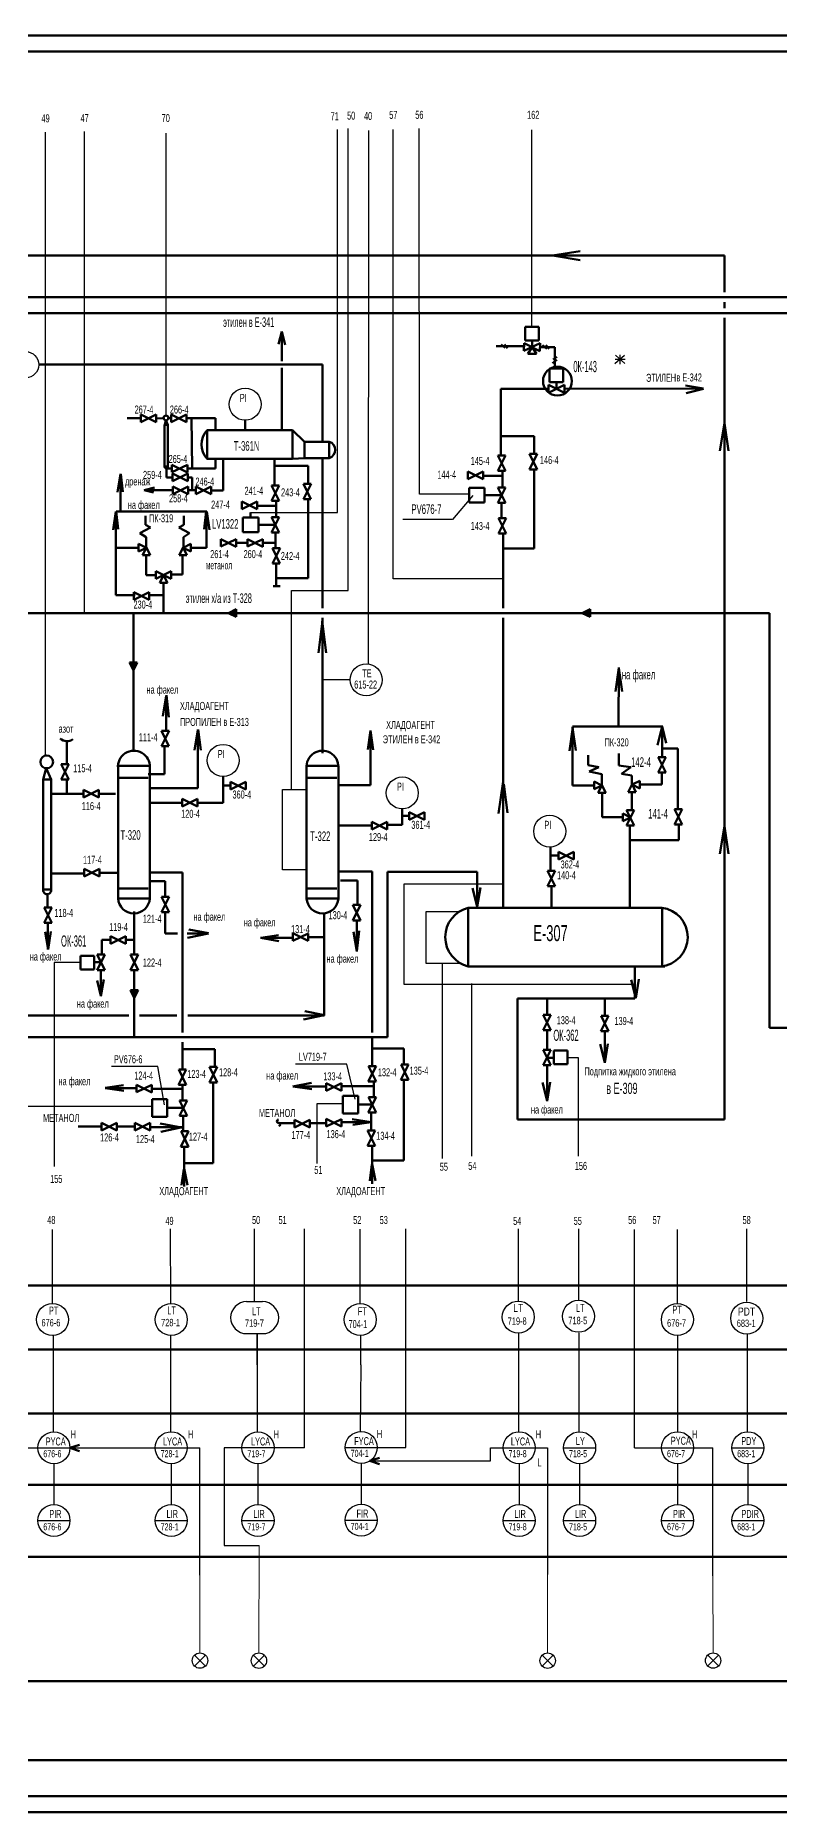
# Model space of a CAD drawing. Extents: x 0 to 3219, y 0 to 555.
# Drawn here: x 890 to 1122, y 0 to 555 of the extents above; entities that cross this region are included whole.
import ezdxf

# ---------------------------------------------------------------- set-up
doc = ezdxf.new("R2010")
doc.units = 0
doc.header["$MEASUREMENT"] = 0
doc.layers.add('1', color=7, linetype='CONTINUOUS')
doc.layers.add('2', color=7, linetype='CONTINUOUS')
doc.styles.add('стиль1', font='MDM_Win.shx', dxfattribs={"width": 0.5})

msp = doc.modelspace()

# ---------------------------------------------------------------- hatches: boundary and pattern name
at = {"layer": '2', "lineweight": 80}
for color, points in [(0, [(952.41, 375.79), (949.98, 374.57), (952.41, 373.39)]), (256, [(1062.91, 375.79), (1060.49, 374.57), (1062.91, 373.39)]), (0, [(919.14, 359.17), (920.35, 356.75), (921.54, 359.17)]), (256, [(919.39, 256.82), (920.6, 254.4), (921.79, 256.82)])]:
    msp.add_hatch(color=color, dxfattribs=at).paths.add_polyline_path(points)

# ---------------------------------------------------------------- linework, layer by layer
at = {"layer": '1', "lineweight": 80}
for p, q in [((1042.28, 456.45), (1042.29, 458.9)), ((1047.29, 458.89), (1042.28, 456.45)), ((1042.29, 458.9), (1047.28, 456.39)), ((1047.28, 456.39), (1047.29, 458.89)), ((1049.9, 443.42), (1049.89, 445.87)), ((1049.89, 445.87), (1054.9, 443.37)), ((1054.89, 445.87), (1049.9, 443.42)), ((1054.9, 443.37), (1054.89, 445.87)), ((1034.11, 423.77), (1036.46, 418.97)), ((1036.51, 423.77), (1034.11, 423.77)), ((1034.11, 418.97), (1036.51, 423.77)), ((1044.03, 424.28), (1046.38, 419.48)), ((1046.43, 424.28), (1044.03, 424.28)), ((1044.03, 419.48), (1046.43, 424.28)), ((1024.77, 416.4), (1024.77, 418.76)), ((1029.57, 418.76), (1024.77, 416.4)), ((1024.77, 418.76), (1029.57, 416.36)), ((1029.57, 416.36), (1029.57, 418.76)), ((1036.46, 418.97), (1034.11, 418.97)), ((1046.38, 419.48), (1044.03, 419.48)), ((963.47, 414.43), (965.83, 409.63)), ((965.87, 414.43), (963.47, 414.43)), ((963.47, 409.63), (965.87, 414.43)), ((973.39, 414.94), (975.75, 410.14)), ((975.79, 414.94), (973.39, 414.94)), ((973.39, 410.14), (975.79, 414.94)), ((1034.11, 413.85), (1036.46, 409.05)), ((1036.51, 413.85), (1034.11, 413.85)), ((1034.11, 409.05), (1036.51, 413.85)), ((958.94, 409.41), (954.14, 407.06)), ((954.14, 409.41), (958.94, 407.02)), ((958.94, 407.02), (958.94, 409.41)), ((965.83, 409.63), (963.47, 409.63)), ((975.75, 410.14), (973.39, 410.14)), ((1036.46, 409.05), (1034.11, 409.05)), ((963.47, 404.51), (965.83, 399.71)), ((965.87, 404.51), (963.47, 404.51)), ((963.47, 399.71), (965.87, 404.51)), ((965.83, 399.71), (963.47, 399.71)), ((1034.36, 404.19), (1036.71, 399.39)), ((1036.76, 404.19), (1034.36, 404.19)), ((1034.36, 399.39), (1036.76, 404.19)), ((955.98, 395.33), (955.98, 397.68)), ((960.78, 397.68), (955.98, 395.33)), ((955.98, 397.68), (960.78, 395.28)), ((960.78, 395.28), (960.78, 397.68)), ((963.73, 394.85), (966.08, 390.05)), ((966.13, 394.85), (963.73, 394.85)), ((963.73, 390.05), (966.13, 394.85)), ((1036.71, 399.39), (1034.36, 399.39)), ((966.08, 390.05), (963.73, 390.05)), ((1060.49, 374.57), (1062.91, 375.79)), ((1062.91, 373.39), (1060.49, 374.57)), ((1062.91, 375.79), (1062.91, 373.39)), ((1084.21, 329.58), (1086.56, 324.78)), ((1086.61, 329.58), (1084.21, 329.58)), ((1084.21, 324.78), (1086.61, 329.58)), ((1076.01, 320.99), (1078.43, 322.2)), ((1078.43, 322.2), (1078.43, 319.8)), ((1086.56, 324.78), (1084.21, 324.78)), ((955.41, 321.81), (950.61, 319.46)), ((950.61, 321.81), (955.41, 319.41)), ((955.41, 319.41), (955.41, 321.81)), ((1064.2, 321.95), (1064.2, 319.55)), ((1066.62, 320.74), (1064.2, 321.95)), ((1064.2, 319.55), (1066.62, 320.74)), ((1066.61, 320.83), (1065.4, 318.4)), ((1065.4, 318.4), (1067.8, 318.4)), ((1067.8, 318.4), (1066.61, 320.83)), ((1074.83, 318.66), (1076.02, 321.08)), ((1077.23, 318.66), (1074.83, 318.66)), ((1078.43, 319.8), (1076.01, 320.99)), ((1076.02, 321.08), (1077.23, 318.66)), ((1006.46, 309.99), (1006.46, 312.34)), ((1011.26, 312.34), (1006.46, 309.99)), ((1006.46, 312.34), (1011.26, 309.94)), ((1011.26, 309.94), (1011.26, 312.34)), ((1073.13, 311.97), (1073.13, 309.57)), ((1075.56, 310.75), (1073.13, 311.97)), ((1074.29, 313.05), (1076.64, 308.25)), ((1076.69, 313.05), (1074.29, 313.05)), ((1074.29, 308.25), (1076.69, 313.05)), ((1089.29, 313.31), (1091.64, 308.51)), ((1091.69, 313.31), (1089.29, 313.31)), ((1089.29, 308.51), (1091.69, 313.31)), ((994.76, 309.39), (994.76, 306.99)), ((999.56, 306.99), (994.76, 309.39)), ((994.76, 306.99), (999.56, 309.34)), ((999.56, 309.34), (999.56, 306.99)), ((1073.13, 309.57), (1075.56, 310.75)), ((1076.64, 308.25), (1074.29, 308.25)), ((1091.64, 308.51), (1089.29, 308.51)), ((1053.05, 297.62), (1053.05, 299.97)), ((1057.85, 299.97), (1053.05, 297.62)), ((1053.05, 299.97), (1057.85, 297.57)), ((1057.85, 297.57), (1057.85, 299.97)), ((1049.62, 294.06), (1051.97, 289.26)), ((1052.02, 294.06), (1049.62, 294.06)), ((1049.62, 289.26), (1052.02, 294.06)), ((1051.97, 289.26), (1049.62, 289.26)), ((988.84, 283.38), (991.19, 278.58)), ((991.24, 283.38), (988.84, 283.38)), ((988.84, 278.58), (991.24, 283.38)), ((991.19, 278.58), (988.84, 278.58)), ((970.09, 274.55), (970.09, 272.15)), ((974.89, 272.15), (970.09, 274.55)), ((970.09, 272.15), (974.89, 274.51)), ((974.89, 274.51), (974.89, 272.15)), ((911.38, 267.86), (908.98, 263.06)), ((911.38, 263.06), (909.02, 267.86)), ((921.8, 267.86), (919.4, 263.06)), ((921.8, 263.06), (919.45, 267.86)), ((908.98, 263.06), (911.38, 263.06)), ((919.4, 263.06), (921.8, 263.06)), ((919.39, 256.82), (921.79, 256.82)), ((920.6, 254.4), (919.39, 256.82)), ((921.79, 256.82), (920.6, 254.4)), ((1050.67, 249.04), (1048.27, 244.24)), ((1048.32, 249.04), (1050.67, 249.04)), ((1050.67, 244.24), (1048.32, 249.04)), ((1068.68, 248.79), (1066.28, 243.99)), ((1066.33, 248.79), (1068.68, 248.79)), ((1068.68, 243.99), (1066.33, 248.79)), ((1048.27, 244.24), (1050.67, 244.24)), ((1066.28, 243.99), (1068.68, 243.99)), ((1006.24, 233.53), (1003.84, 228.73)), ((1003.89, 233.53), (1006.24, 233.53)), ((1006.24, 228.73), (1003.89, 233.53)), ((1048.28, 238.1), (1050.63, 233.3)), ((1050.68, 238.1), (1048.28, 238.1)), ((1048.28, 233.3), (1050.68, 238.1)), ((1050.63, 233.3), (1048.28, 233.3)), ((936.81, 232), (934.41, 227.2)), ((934.46, 232), (936.81, 232)), ((936.81, 227.2), (934.46, 232)), ((946.47, 232.77), (944.07, 227.97)), ((944.07, 227.97), (946.47, 227.97)), ((944.12, 232.77), (946.47, 232.77)), ((946.47, 227.97), (944.12, 232.77)), ((980.52, 227.75), (980.52, 225.35)), ((985.32, 225.35), (980.52, 227.75)), ((980.52, 225.35), (985.32, 227.7)), ((985.32, 227.7), (985.32, 225.35)), ((996.07, 233.02), (993.67, 228.22)), ((993.67, 228.22), (996.07, 228.22)), ((993.72, 233.02), (996.07, 233.02)), ((996.07, 228.22), (993.72, 233.02)), ((1003.84, 228.73), (1006.24, 228.73)), ((921.26, 224.89), (921.26, 227.24)), ((926.06, 227.24), (921.26, 224.89)), ((921.26, 227.24), (926.06, 224.84)), ((926.06, 224.84), (926.06, 227.24)), ((934.41, 227.2), (936.81, 227.2)), ((937.06, 222.34), (934.66, 217.54)), ((934.71, 222.34), (937.06, 222.34)), ((937.06, 217.54), (934.71, 222.34)), ((996.07, 223.36), (993.67, 218.56)), ((993.72, 223.36), (996.07, 223.36)), ((996.07, 218.56), (993.72, 223.36)), ((934.66, 217.54), (937.06, 217.54)), ((980.52, 216.56), (980.52, 214.16)), ((985.32, 214.16), (980.52, 216.56)), ((980.52, 214.16), (985.32, 216.51)), ((985.32, 216.51), (985.32, 214.16)), ((993.67, 218.56), (996.07, 218.56)), ((910.32, 212.94), (910.32, 215.29)), ((915.12, 215.29), (910.32, 212.94)), ((910.32, 215.29), (915.12, 212.89)), ((915.12, 212.89), (915.12, 215.29)), ((920.75, 212.94), (920.75, 215.29)), ((925.55, 215.29), (920.75, 212.94)), ((920.75, 215.29), (925.55, 212.89)), ((925.55, 212.89), (925.55, 215.29)), ((937.57, 212.67), (935.17, 207.87)), ((935.22, 212.67), (937.57, 212.67)), ((937.57, 207.87), (935.22, 212.67)), ((970.6, 216.31), (970.6, 213.91)), ((975.4, 213.91), (970.6, 216.31)), ((970.6, 213.91), (975.4, 216.26)), ((975.4, 216.26), (975.4, 213.91)), ((995.81, 212.93), (993.41, 208.13)), ((993.46, 212.93), (995.81, 212.93)), ((995.81, 208.13), (993.46, 212.93)), ((935.17, 207.87), (937.57, 207.87)), ((993.41, 208.13), (995.81, 208.13))]:
    msp.add_line(p, q, dxfattribs=at)
at = {"layer": '1', "color": 0, "lineweight": 80}
for p, q in [((922.67, 434.25), (922.67, 436.6)), ((927.47, 436.6), (922.67, 434.25)), ((922.67, 436.6), (927.47, 434.2)), ((927.47, 434.2), (927.47, 436.6)), ((932.1, 434.25), (932.1, 436.6)), ((936.9, 436.6), (932.1, 434.25)), ((932.1, 436.6), (936.9, 434.2)), ((936.9, 434.2), (936.9, 436.6)), ((932.36, 418.55), (932.36, 420.9)), ((937.16, 420.9), (932.36, 418.55)), ((932.36, 420.9), (937.16, 418.5)), ((932.49, 415.8), (932.49, 418.16)), ((937.29, 418.16), (932.49, 415.8)), ((932.49, 418.16), (937.29, 415.76)), ((937.16, 418.5), (937.16, 420.9)), ((937.29, 415.76), (937.29, 418.16)), ((932.62, 411.75), (932.62, 414.1)), ((937.42, 414.1), (932.62, 411.75)), ((932.62, 414.1), (937.42, 411.7)), ((937.42, 411.7), (937.42, 414.1)), ((939.82, 411.75), (939.82, 414.1)), ((944.62, 414.1), (939.82, 411.75)), ((939.82, 414.1), (944.62, 411.7)), ((944.62, 411.7), (944.62, 414.1)), ((954.14, 407.06), (954.14, 409.41)), ((921.95, 396.19), (921.95, 393.79)), ((924.37, 394.98), (921.95, 396.19)), ((921.95, 393.79), (924.37, 394.98)), ((924.36, 395.07), (923.15, 392.65)), ((925.55, 392.65), (924.36, 395.07)), ((934.65, 392.65), (935.84, 395.07)), ((935.82, 394.98), (938.25, 396.19)), ((938.25, 393.79), (935.82, 394.98)), ((935.84, 395.07), (937.05, 392.65)), ((938.25, 396.19), (938.25, 393.79)), ((947.65, 395.33), (947.65, 397.68)), ((952.45, 397.68), (947.65, 395.33)), ((947.65, 397.68), (952.45, 395.28)), ((952.45, 395.28), (952.45, 397.68)), ((923.15, 392.65), (925.55, 392.65)), ((937.05, 392.65), (934.65, 392.65)), ((927.27, 385.3), (927.27, 387.66)), ((932.07, 387.66), (927.27, 385.3)), ((927.27, 387.66), (932.07, 385.26)), ((928.52, 384.01), (929.71, 386.44)), ((930.92, 384.01), (928.52, 384.01)), ((929.71, 386.44), (930.92, 384.01)), ((932.07, 385.26), (932.07, 387.66)), ((920.49, 378.76), (920.49, 381.12)), ((925.29, 381.12), (920.49, 378.76)), ((920.49, 381.12), (925.29, 378.72)), ((925.29, 378.72), (925.29, 381.12)), ((949.98, 374.57), (952.41, 375.79)), ((952.41, 373.39), (949.98, 374.57)), ((952.41, 375.79), (952.41, 373.39)), ((919.14, 359.17), (921.54, 359.17)), ((920.35, 356.75), (919.14, 359.17)), ((921.54, 359.17), (920.35, 356.75)), ((929.07, 337.81), (931.42, 333.01)), ((931.47, 337.81), (929.07, 337.81)), ((929.07, 333.01), (931.47, 337.81)), ((931.42, 333.01), (929.07, 333.01)), ((897.78, 327.38), (900.14, 322.58)), ((900.18, 327.38), (897.78, 327.38)), ((897.78, 322.58), (900.18, 327.38)), ((900.14, 322.58), (897.78, 322.58)), ((904.72, 316.96), (904.72, 319.31)), ((909.52, 319.31), (904.72, 316.96)), ((904.72, 319.31), (909.52, 316.91)), ((909.52, 316.91), (909.52, 319.31)), ((935.5, 314.16), (935.5, 316.51)), ((940.3, 316.51), (935.5, 314.16)), ((935.5, 316.51), (940.3, 314.11)), ((940.3, 314.11), (940.3, 316.51)), ((950.61, 319.46), (950.61, 321.81)), ((904.98, 292.29), (904.98, 294.64)), ((909.78, 294.64), (904.98, 292.29)), ((904.98, 294.64), (909.78, 292.24)), ((909.78, 292.24), (909.78, 294.64)), ((931.47, 285.92), (929.07, 281.12)), ((929.12, 285.92), (931.47, 285.92)), ((931.47, 281.12), (929.12, 285.92)), ((894.81, 282.56), (892.41, 277.76)), ((892.41, 277.76), (894.81, 277.76)), ((892.45, 282.56), (894.81, 282.56)), ((894.81, 277.76), (892.45, 282.56)), ((929.07, 281.12), (931.47, 281.12)), ((913.14, 271.29), (913.14, 273.65)), ((917.94, 273.65), (913.14, 271.29)), ((913.14, 273.65), (917.94, 271.25)), ((917.94, 271.25), (917.94, 273.65)), ((909.02, 267.86), (911.38, 267.86)), ((919.45, 267.86), (921.8, 267.86))]:
    msp.add_line(p, q, dxfattribs=at)
at = {"layer": '1', "lineweight": 30}
for p, q in [((939.42, 49.02), (942.81, 45.63)), ((939.42, 45.63), (942.81, 49.02)), ((957.83, 49), (961.22, 45.6)), ((957.83, 45.6), (961.22, 49)), ((1047.97, 49), (1051.37, 45.61)), ((1047.97, 45.61), (1051.37, 49)), ((1099.64, 49.03), (1103.03, 45.64)), ((1099.64, 45.64), (1103.03, 49.03))]:
    msp.add_line(p, q, dxfattribs=at)
for centre in [(941.11, 47.32), (959.52, 47.3), (1049.67, 47.3), (1101.33, 47.33)]:
    msp.add_circle(centre, 2.4, dxfattribs=at)
at = {"layer": '2', "lineweight": 80}
for p, q in [((2477.32, 555), (0, 555)), ((2473.11, 550), (20, 550)), ((1104.93, 486.32), (597.64, 486.32)), ((1051.21, 486.32), (1059.82, 487.59)), ((1051.21, 486.32), (1059.82, 484.8)), ((1104.93, 474.79), (1104.93, 486.32)), ((784.53, 473.22), (1060.74, 473.22)), ((1060.23, 473.22), (1331.54, 473.22)), ((785.81, 468.3), (1061, 468.3)), ((1059.47, 468.3), (1331.54, 468.3)), ((1104.93, 469.88), (1104.93, 471.7)), ((1104.93, 216.38), (1104.93, 466.79)), ((966.68, 462.57), (965.62, 458.55)), ((966.68, 462.57), (967.74, 458.34)), ((966.68, 453.29), (966.68, 462.57)), ((1042.64, 463.99), (1046.89, 463.99)), ((1042.64, 463.99), (1042.64, 459.74)), ((1046.89, 463.99), (1046.88, 459.73)), ((1033.62, 457.92), (1042.29, 457.91)), ((1035.12, 458.48), (1036.45, 457.39)), ((1036.21, 458.48), (1037.18, 457.38)), ((1046.88, 459.73), (1042.63, 459.74)), ((1044.86, 457.61), (1043.48, 455.56)), ((1043.48, 455.56), (1046.15, 455.55)), ((1044.86, 457.61), (1044.87, 459.74)), ((1046.15, 455.55), (1044.94, 457.49)), ((1047.33, 457.68), (1051.93, 457.68)), ((1048.06, 458.27), (1049.39, 457.17)), ((1049.15, 458.26), (1050.12, 457.17)), ((1051.93, 457.69), (1051.94, 451.22)), ((890.78, 452.24), (979.35, 452.24)), ((966.68, 431.68), (966.68, 451.14)), ((979.35, 452.24), (979.35, 428.06)), ((1050.23, 450.97), (1054.48, 450.97)), ((1050.23, 446.71), (1050.23, 450.97)), ((1052.51, 453.65), (1051.18, 452.67)), ((1052.51, 454.62), (1051.42, 453.77)), ((1054.48, 450.97), (1054.49, 446.72)), ((1035.05, 424.04), (1035.05, 444.64)), ((1035.05, 444.64), (1049.89, 444.64)), ((1054.49, 446.72), (1050.23, 446.71)), ((1052.47, 444.58), (1052.47, 446.72)), ((1054.89, 444.66), (1098.3, 444.7)), ((1098.3, 444.7), (1092.7, 445.72)), ((1098.3, 444.64), (1092.96, 443.3)), ((955.21, 434.81), (955.21, 431.68)), ((1104.93, 433.9), (1103.41, 425.29)), ((1104.93, 433.9), (1106.19, 425.29)), ((969.95, 431.68), (973.73, 428.09)), ((1045.48, 429.89), (1035.05, 429.89)), ((1035.05, 429.89), (1035.05, 424.04)), ((1045.48, 424.28), (1045.48, 429.89)), ((964.42, 420.55), (964.42, 422.81)), ((969.95, 422.81), (973.73, 423)), ((979.35, 422.98), (979.35, 376.07)), ((974.85, 420.55), (964.42, 420.55)), ((964.42, 420.55), (964.42, 414.7)), ((974.85, 414.94), (974.85, 420.55)), ((1035.56, 417.43), (1029.46, 417.43)), ((1035.56, 413.85), (1035.56, 418.96)), ((1035.56, 418.96), (1035.56, 417.43)), ((1045.48, 419.48), (1045.48, 394.79)), ((1029.97, 413.75), (1025.14, 413.75)), ((1025.14, 413.75), (1025.14, 409.17)), ((1029.97, 409.17), (1029.97, 413.75)), ((1035.56, 411.46), (1030.22, 411.46)), ((956.92, 404.41), (956.92, 406)), ((964.93, 408.09), (958.82, 408.09)), ((964.93, 404.51), (964.93, 409.61)), ((964.93, 409.61), (964.93, 408.09)), ((974.85, 410.14), (974.85, 385.45)), ((1025.14, 409.17), (1029.97, 409.17)), ((1035.31, 404.19), (1035.31, 408.78)), ((959.33, 404.41), (954.5, 404.41)), ((954.5, 399.83), (959.33, 399.83)), ((959.33, 399.83), (959.33, 404.41)), ((964.93, 402.12), (959.59, 402.12)), ((952.45, 396.48), (955.98, 396.51)), ((960.78, 396.48), (964.93, 396.48)), ((964.67, 394.85), (964.67, 399.44)), ((1035.82, 376.07), (1035.82, 399.37)), ((1045.48, 394.79), (1035.82, 394.79)), ((964.9, 390.05), (964.9, 382.99)), ((974.85, 385.45), (965.18, 385.45)), ((963.92, 382.99), (966.19, 382.99)), ((892.88, 374.57), (1060.49, 374.57)), ((979.35, 372.17), (978.08, 362.19)), ((979.29, 372.04), (980.5, 362.12)), ((979.35, 373.07), (979.35, 330.83)), ((1035.82, 282.38), (1035.82, 373.07)), ((1060.49, 374.57), (1118.97, 374.57)), ((1118.97, 374.57), (1118.97, 245.04)), ((1071.94, 357.43), (1070.86, 350.05)), ((1071.84, 339.19), (1071.87, 357.57)), ((1071.88, 357.36), (1072.89, 350.11)), ((1057.54, 338.92), (1056.46, 331.55)), ((1085.64, 339.11), (1057.38, 339.11)), ((1057.44, 320.68), (1057.47, 339.06)), ((1057.47, 338.86), (1058.49, 331.61)), ((1085.41, 339.12), (1084.01, 333.27)), ((1085.41, 339.12), (1086.68, 333.91)), ((1085.41, 329.58), (1085.41, 339.12)), ((1085.41, 339.12), (1085.41, 332.25)), ((994.36, 337.86), (993.53, 331.92)), ((994.36, 320.78), (994.36, 337.82)), ((994.39, 337.9), (995.22, 331.89)), ((1062.27, 327.04), (1062.27, 330.22)), ((1071.93, 326.91), (1071.93, 330.73)), ((1085.41, 332.25), (1090.36, 332.25)), ((1090.36, 332.25), (1090.36, 313.44)), ((974.4, 285.43), (974.4, 326.89)), ((974.4, 326.89), (984.32, 326.89)), ((974.4, 323.07), (983.82, 323.07)), ((984.32, 326.89), (984.32, 285.43)), ((1065.7, 326.4), (1062.27, 327.04)), ((1062.65, 325.13), (1065.7, 326.4)), ((1066.61, 324.24), (1062.65, 325.13)), ((1066.61, 320.83), (1066.61, 324.24)), ((1075.62, 326.4), (1071.93, 326.91)), ((1072.69, 324.37), (1075.62, 326.4)), ((1075.96, 323.86), (1072.69, 324.37)), ((1075.96, 320.96), (1075.96, 323.86)), ((1085.28, 321.06), (1085.28, 324.75)), ((984.32, 320.78), (994.36, 320.78)), ((1035.82, 321.94), (1034.35, 311.95)), ((1036.01, 321.17), (1037.09, 312.21)), ((1061.5, 320.68), (1057.44, 320.68)), ((1061.33, 320.68), (1064.12, 320.68)), ((1066.72, 318.4), (1066.72, 310.77)), ((1076, 318.66), (1076, 313.06)), ((1078.43, 321.06), (1085.28, 321.06)), ((1004.28, 308.46), (1004.28, 313.29)), ((994.76, 308.2), (984.44, 308.2)), ((999.56, 308.46), (1004.28, 308.46)), ((1066.72, 310.77), (1073.2, 310.77)), ((1075.36, 308.25), (1075.36, 282.8)), ((1090.62, 303.65), (1090.62, 308.48)), ((1104.93, 307.98), (1103.41, 299.37)), ((1104.93, 307.98), (1106.19, 299.37)), ((1050.57, 294.06), (1050.57, 301.34)), ((1075.36, 282.8), (1075.36, 303.65)), ((1075.36, 303.65), (1090.62, 303.65)), ((935.61, 293.57), (935.61, 243.57)), ((994.87, 293.82), (984.19, 293.82)), ((990.29, 291.03), (984.95, 291.03)), ((990.29, 283.38), (990.29, 291.03)), ((994.87, 243.57), (994.87, 293.82)), ((999.7, 242.07), (999.7, 293.7)), ((999.7, 293.7), (1027.68, 293.7)), ((1027.64, 282.86), (1028.66, 288.84)), ((1027.68, 293.7), (1027.68, 282.51)), ((1050.82, 289.26), (1050.82, 282.51)), ((974.4, 288.48), (983.82, 288.48)), ((984.32, 285.43), (974.4, 285.43)), ((1027.64, 282.92), (1026.18, 288.64)), ((979.86, 264.86), (979.86, 280.85)), ((979.86, 280.85), (979.86, 264.86)), ((990.04, 278.58), (990.04, 268.9)), ((1059.72, 282.51), (1024.88, 282.51)), ((1024.88, 282.51), (1024.88, 264.2)), ((1059.72, 282.51), (1085.41, 282.51)), ((1085.41, 282.51), (1085.41, 264.36)), ((970.09, 273.1), (960.03, 273.1)), ((960.06, 273.11), (965.78, 272.09)), ((960.09, 273.11), (965.62, 273.97)), ((974.89, 273.35), (979.86, 273.35)), ((990.04, 268.91), (989.02, 275.01)), ((990.04, 268.91), (990.8, 275.27)), ((903.8, 263.25), (903.8, 267.51)), ((908.06, 267.51), (908.06, 263.25)), ((908.06, 263.25), (903.8, 263.25)), ((910.18, 263.06), (910.18, 254.91)), ((920.6, 263.06), (920.6, 242.19)), ((979.86, 264.86), (979.86, 248.9)), ((1024.88, 264.2), (1059.72, 264.2)), ((1059.72, 264.2), (1086.3, 264.2)), ((1076.89, 254.15), (1076.89, 264.36)), ((910.18, 255.05), (909.03, 259.75)), ((910.18, 254.92), (911.13, 260.07)), ((1077.16, 254.31), (1075.7, 260.03)), ((1077.16, 254.25), (1078.18, 260.22)), ((979.97, 248.97), (973.81, 250.18)), ((1040.27, 254.15), (1059.22, 254.15)), ((1040.27, 254.15), (1040.27, 216.38)), ((1049.47, 249.04), (1049.47, 254.15)), ((1058.45, 254.15), (1076.89, 254.15)), ((1067.48, 248.79), (1067.48, 253.89)), ((918.88, 248.9), (877.05, 248.9)), ((933.89, 248.9), (922.27, 248.9)), ((940.28, 248.9), (937.28, 248.9)), ((979.86, 248.9), (940.28, 248.9)), ((979.91, 248.91), (973.43, 247.57)), ((1118.97, 245.04), (1160.81, 245.04)), ((878.83, 242.07), (999.7, 242.07)), ((935.61, 240.57), (935.61, 232.02)), ((994.87, 233.02), (994.87, 242.07)), ((994.87, 242.07), (994.87, 238.5)), ((1049.47, 244.24), (1049.47, 238.1)), ((1067.48, 234.13), (1066.02, 239.85)), ((1067.48, 243.99), (1067.48, 234.05)), ((1067.48, 234.06), (1068.5, 240.04)), ((935.61, 232.02), (935.61, 238.38)), ((935.61, 238.38), (945.78, 238.38)), ((945.78, 238.38), (945.78, 233.04)), ((994.87, 238.5), (1004.79, 238.5)), ((1004.79, 238.5), (1004.79, 233.42)), ((1049.47, 235.68), (1051.6, 235.68)), ((1049.47, 233.3), (1049.47, 222.1)), ((1051.6, 233.66), (1051.6, 237.91)), ((1051.6, 237.91), (1055.85, 237.91)), ((1055.85, 233.66), (1051.6, 233.66)), ((1055.85, 237.91), (1055.85, 233.66)), ((945.27, 202.77), (945.27, 227.7)), ((970.14, 226.69), (975.92, 227.83)), ((995.38, 223.36), (995.38, 228.33)), ((995.38, 228.33), (995.38, 226.81)), ((1004.79, 203.53), (1004.79, 228.71)), ((1049.47, 222.17), (1048.01, 227.89)), ((1049.47, 222.1), (1050.49, 228.08)), ((911.45, 226.24), (917.23, 227.13)), ((911.45, 226.18), (917.3, 225.29)), ((921.26, 226.17), (911.45, 226.17)), ((926.06, 225.92), (935.61, 225.92)), ((926.14, 217.15), (926.14, 222.68)), ((926.14, 222.68), (930.9, 222.68)), ((930.9, 222.68), (930.9, 217.15)), ((935.61, 227.2), (935.61, 222.61)), ((980.56, 226.69), (970.07, 226.69)), ((970.14, 226.69), (976.05, 225.8)), ((995.38, 226.81), (985.2, 226.81)), ((985.68, 218.2), (985.68, 223.73)), ((985.68, 223.73), (990.45, 223.73)), ((990.45, 223.73), (990.45, 218.2)), ((930.9, 217.15), (926.14, 217.15)), ((935.86, 220.01), (930.9, 220.01)), ((935.86, 217.54), (935.86, 212.94)), ((990.45, 218.2), (985.68, 218.2)), ((994.61, 215.5), (988.64, 216.51)), ((994.92, 221.06), (990.45, 221.06)), ((994.61, 212.93), (994.61, 218.79)), ((910.32, 214.22), (903.05, 214.22)), ((920.75, 214.22), (915.26, 214.22)), ((925.55, 213.96), (935.61, 213.96)), ((935.83, 213.72), (928.67, 215.11)), ((935.08, 213.87), (928.88, 212.55)), ((970.6, 215.23), (965.62, 215.23)), ((980.52, 215.23), (975.29, 215.23)), ((985.32, 215.49), (994.61, 215.49)), ((994.61, 215.5), (988.83, 214.67)), ((1040.27, 216.38), (1059.22, 216.38)), ((1059.22, 216.38), (1104.93, 216.38)), ((936.12, 207.87), (936.12, 195.39)), ((994.87, 208.13), (994.87, 198.32)), ((936.05, 200.9), (935.35, 195.87)), ((936.12, 202.77), (945.27, 202.77)), ((936.12, 201.02), (937.2, 195.87)), ((994.81, 202.27), (994.11, 197.25)), ((994.87, 203.53), (1004.79, 203.53)), ((994.87, 202.4), (995.95, 197.25)), ((994.87, 198.32), (994.87, 196.25)), ((34.49, 164.47), (2402.37, 164.6)), ((34.49, 144.47), (2402.37, 144.6)), ((34.49, 124.47), (2272.23, 124.47)), ((34.49, 102.2), (2402.37, 102.33)), ((34.49, 79.69), (2272.23, 79.69)), ((34.76, 40.88), (3005.63, 40.88)), ((34.49, 16.2), (2272.23, 16.2)), ((0, 0), (2476.67, -0.12))]:
    msp.add_line(p, q, dxfattribs=at)
at = {"layer": '2', "lineweight": 30}
for p, q in [((892.88, 329.95), (892.88, 524.77)), ((905.09, 374.71), (905.09, 525.07)), ((930.5, 436.3), (930.5, 524.47)), ((984.01, 406), (984.01, 525.67)), ((987.35, 381.65), (987.35, 525.96)), ((993.75, 358.64), (993.85, 525.37)), ((1001.48, 385.27), (1001.38, 525.67)), ((1009.62, 411.72), (1009.55, 525.96)), ((1044.76, 463.99), (1044.76, 525.53)), ((1025.14, 411.72), (1009.62, 411.72)), ((1026.34, 411.34), (1019.98, 403.83)), ((956.92, 406), (984.01, 406)), ((1019.98, 403.83), (1004.47, 403.83)), ((1035.56, 385.27), (1001.48, 385.27)), ((969.69, 319.51), (969.69, 381.65)), ((969.69, 381.65), (987.35, 381.65)), ((988.02, 353.7), (979.35, 353.7)), ((966.89, 294.33), (966.89, 319.51)), ((966.89, 319.51), (974.52, 319.51)), ((974.4, 294.33), (966.89, 294.33)), ((1035.82, 289.89), (1004.79, 289.89)), ((1004.79, 289.89), (1004.79, 258.61)), ((1021.92, 281.22), (1011.66, 281.22)), ((1011.66, 281.22), (1011.66, 265.22)), ((895.62, 265.38), (895.62, 201.64)), ((1011.66, 265.22), (1022.34, 265.22)), ((1016.74, 265.22), (1016.74, 204.18)), ((1004.79, 258.61), (1059.47, 258.61)), ((1025.9, 258.86), (1025.9, 204.94)), ((1058.83, 258.61), (1076.89, 258.61)), ((986.98, 233.68), (970.96, 233.68)), ((989.53, 222.75), (986.98, 233.68)), ((1055.85, 235.78), (1059.23, 235.78)), ((1059.23, 235.78), (1059.23, 204.94)), ((927.98, 232.92), (913.48, 232.92)), ((930.01, 220.97), (927.98, 232.92)), ((926.2, 220.46), (885, 220.46)), ((985.71, 221.22), (977.57, 221.22)), ((977.57, 221.22), (977.57, 202.65)), ((936.12, 195.39), (936.12, 202.77)), ((931.98, 158.86), (931.95, 182.23)), ((958.18, 159.46), (958.18, 182.23)), ((973.77, 113.81), (973.77, 182.23)), ((1005.36, 113.92), (1005.36, 182.23)), ((1040.54, 159.72), (1040.54, 182.22)), ((1059.44, 159.73), (1059.44, 182.23)), ((1076.75, 113.82), (1076.75, 182.03)), ((1111.9, 159.46), (1111.9, 182.23)), ((955.68, 159.46), (960.68, 159.46)), ((895.29, 148.87), (895.29, 140.02)), ((895.29, 148.86), (895.29, 118.81)), ((931.91, 148.87), (931.95, 140.29)), ((931.91, 148.87), (931.91, 118.81)), ((955.68, 149.46), (960.68, 149.46)), ((959, 139.77), (959, 149.54)), ((959, 149.46), (959, 118.81)), ((991.3, 139.77), (991.3, 148.9)), ((1040.54, 149.72), (1040.54, 140.27)), ((1040.54, 149.64), (1040.54, 118.81)), ((1059.43, 149.73), (1059.43, 140.29)), ((1059.43, 149.64), (1059.43, 118.81)), ((1090.19, 148.82), (1090.19, 118.76)), ((1111.94, 149.46), (1111.94, 118.81)), ((991.3, 139.77), (991.16, 118.92)), ((881.61, 113.81), (941.07, 113.81)), ((973.77, 113.81), (948.65, 113.81)), ((986.46, 113.92), (1005.36, 113.92)), ((1031.8, 113.82), (1049.61, 113.82)), ((1031.8, 109.74), (1031.8, 113.82)), ((1049.61, 113.82), (1049.61, 74.21)), ((1054.66, 113.82), (1064.66, 113.82)), ((1076.75, 113.82), (1101.26, 113.82)), ((1107.16, 113.82), (1117.16, 113.82)), ((895.51, 108.81), (895.51, 96.1)), ((932.13, 108.82), (932.13, 96.1)), ((959.22, 108.81), (959.22, 96.1)), ((991.46, 108.92), (991.46, 96.2)), ((994.19, 109.74), (1031.8, 109.74)), ((1040.76, 108.82), (1040.76, 96.1)), ((1059.66, 108.82), (1059.66, 96.1)), ((1090.25, 108.82), (1090.25, 96.1)), ((1112.16, 108.82), (1112.16, 96.1)), ((890.51, 91.1), (900.51, 91.1)), ((927.13, 91.1), (937.13, 91.1)), ((954.22, 91.1), (964.22, 91.1)), ((986.46, 91.2), (996.46, 91.2)), ((1035.76, 91.1), (1045.76, 91.1)), ((1054.66, 91.1), (1064.66, 91.1)), ((1085.25, 91.1), (1095.25, 91.1)), ((1107.16, 91.1), (1117.16, 91.1)), ((948.65, 83.32), (959.54, 83.32))]:
    msp.add_line(p, q, dxfattribs=at)
at = {"layer": '2', "lineweight": 25}
for p, q in [((1072.23, 455.25), (1072.25, 452.38)), ((1070.68, 452.51), (1073.69, 455.15)), ((1070.74, 453.93), (1073.83, 453.88)), ((1070.88, 455.14), (1073.72, 452.55))]:
    msp.add_line(p, q, dxfattribs=at)
at = {"layer": '2', "color": 0, "lineweight": 80}
for p, q in [((922.67, 435.43), (918.35, 435.43)), ((927.47, 435.4), (929.74, 435.5)), ((930.07, 420.38), (930.07, 433.43)), ((930.07, 433.43), (931.03, 433.43)), ((930.09, 433.43), (930.43, 434.79)), ((930.43, 434.79), (931.03, 433.43)), ((932.23, 435.49), (930.96, 435.49)), ((931.03, 433.43), (931.03, 420.38)), ((945.98, 435.49), (937.07, 435.49)), ((938.47, 435.49), (938.62, 419.74)), ((945.98, 431.62), (945.98, 435.49)), ((945.98, 422.81), (945.98, 419.74)), ((948.33, 412.9), (948.33, 422.81)), ((916.24, 418.04), (915.4, 412.33)), ((916.3, 406.64), (916.3, 418.05)), ((916.37, 417.97), (917.02, 412.46)), ((931.03, 420.38), (930.07, 420.38)), ((930.66, 416.98), (930.66, 419.74)), ((932.36, 419.74), (930.66, 419.74)), ((932.49, 416.98), (930.66, 416.98)), ((938.62, 416.96), (937.29, 416.96)), ((945.98, 419.74), (937.34, 419.74)), ((938.62, 412.92), (938.62, 416.96)), ((923.72, 412.92), (926.86, 413.79)), ((932.62, 412.92), (923.72, 412.92)), ((923.72, 412.92), (926.6, 412.22)), ((923.72, 412.92), (926.86, 412.92)), ((939.82, 412.92), (937.42, 412.92)), ((944.62, 412.9), (948.33, 412.9)), ((914.8, 406.33), (913.95, 400.62)), ((914.86, 394.93), (914.86, 406.34)), ((943.2, 406.33), (914.92, 406.26)), ((914.92, 406.26), (915.57, 400.75)), ((943.07, 406.26), (942.42, 400.75)), ((943.13, 394.93), (943.13, 406.34)), ((943.2, 406.33), (944.04, 400.62)), ((922.36, 399.57), (925.66, 401.26)), ((924.11, 402.1), (924.11, 404.99)), ((925.66, 401.26), (924.11, 402.1)), ((934.54, 401.26), (936.09, 402.1)), ((937.84, 399.57), (934.54, 401.26)), ((936.09, 402.1), (936.09, 404.99)), ((954.5, 404.41), (954.5, 399.83)), ((914.86, 394.93), (914.86, 380.17)), ((919.74, 394.93), (914.86, 394.93)), ((919.08, 394.93), (921.87, 394.93)), ((924.27, 398.28), (922.36, 399.57)), ((924.27, 395.04), (924.27, 398.28)), ((935.93, 398.28), (937.84, 399.57)), ((935.93, 395.04), (935.93, 398.28)), ((938.25, 394.93), (943.13, 394.93)), ((924.33, 386.46), (924.33, 392.65)), ((935.65, 386.67), (935.65, 392.44)), ((927.27, 386.46), (924.33, 386.46)), ((929.76, 380.17), (929.76, 383.73)), ((929.76, 383.73), (929.76, 374.57)), ((932.07, 386.67), (935.65, 386.67)), ((914.86, 380.17), (920.86, 380.17)), ((925.29, 380.17), (929.76, 380.17)), ((892.88, 374.57), (872.24, 374.57)), ((920.35, 331.59), (920.35, 374.57)), ((930.52, 348.77), (929.5, 342.41)), ((930.52, 337.81), (930.52, 348.76)), ((930.65, 348.9), (931.41, 342.03)), ((899.49, 327.38), (899.49, 334.64)), ((940.44, 338.09), (939.42, 331.73)), ((940.44, 319.89), (940.44, 338.2)), ((940.57, 338.21), (941.33, 331.73)), ((930.01, 333.01), (930.01, 324.22)), ((892.12, 288.23), (892.12, 322.56)), ((892.12, 322.56), (894.66, 322.56)), ((892.18, 322.56), (893.07, 326.12)), ((893.07, 326.12), (894.66, 322.56)), ((894.66, 322.56), (894.66, 288.23)), ((899.49, 318.11), (899.49, 322.69)), ((915.52, 285.43), (915.52, 326.89)), ((915.52, 326.89), (925.44, 326.89)), ((915.52, 323.07), (924.93, 323.07)), ((930.01, 324.22), (924.93, 324.22)), ((925.44, 326.89), (925.44, 285.43)), ((948.33, 315.32), (948.33, 323.46)), ((904.72, 318.11), (894.66, 318.11)), ((894.66, 318.11), (899.49, 318.11)), ((909.52, 318.11), (914.75, 318.11)), ((925.44, 319.89), (940.44, 319.89)), ((935.5, 315.31), (925.18, 315.31)), ((940.19, 315.32), (948.33, 315.32)), ((904.98, 293.19), (894.92, 293.19)), ((909.78, 293.44), (915.52, 293.44)), ((925.44, 293.57), (935.61, 293.57)), ((930.27, 290.77), (925.69, 290.77)), ((930.27, 285.92), (930.27, 290.77)), ((894.66, 288.23), (892.12, 288.23)), ((893.48, 282.56), (893.48, 286.71)), ((915.52, 288.48), (924.93, 288.48)), ((925.44, 285.43), (915.52, 285.43)), ((893.61, 277.89), (893.61, 269.48)), ((920.6, 267.88), (920.6, 281.36)), ((930.27, 281.12), (930.27, 274.49)), ((893.67, 269.55), (892.72, 275.02)), ((893.67, 269.49), (894.5, 275.08)), ((910.43, 267.86), (910.43, 272.46)), ((910.43, 272.46), (913.14, 272.46)), ((917.94, 272.46), (920.6, 272.46)), ((920.6, 272.46), (920.6, 267.88)), ((930.27, 274.49), (934.11, 274.49)), ((937.11, 274.49), (943.75, 274.49)), ((943.75, 274.5), (937.26, 273.17)), ((943.81, 274.57), (937.64, 275.77)), ((903.8, 267.51), (908.06, 267.51)), ((910.19, 265.49), (908.06, 265.49))]:
    msp.add_line(p, q, dxfattribs=at)
at = {"layer": '2', "color": 0, "linetype": 'Continuous', "lineweight": 80}
for p, q in [((950.55, 320.68), (948.46, 320.68)), ((900.43, 113.81), (903.53, 114.74)), ((900.51, 113.81), (903.53, 112.8)), ((994.12, 109.74), (997.21, 110.67)), ((994.19, 109.74), (997.21, 108.73))]:
    msp.add_line(p, q, dxfattribs=at)
at = {"layer": '2', "linetype": 'Continuous', "lineweight": 80}
for p, q in [((1006.4, 311.21), (1004.31, 311.21)), ((1053, 298.84), (1050.9, 298.84))]:
    msp.add_line(p, q, dxfattribs=at)
at = {"layer": '2', "color": 0, "lineweight": 30}
msp.add_line((903.8, 265.38), (895.62, 265.38), dxfattribs=at)
at = {"layer": '2', "linetype": 'Continuous', "lineweight": 30}
for p, q in [((895.05, 158.86), (895.05, 181.96)), ((991.16, 158.86), (991.16, 182.11)), ((1090.19, 158.86), (1090.19, 181.96)), ((941.07, 74.04), (941.07, 113.82)), ((948.65, 113.81), (948.65, 83.32)), ((1101.26, 73.82), (1101.26, 113.82))]:
    msp.add_line(p, q, dxfattribs=at)
at = {"layer": '2', "linetype": 'Continuous', "lineweight": 15}
for p, q in [((959.52, 49.7), (959.54, 83.32)), ((941.11, 49.72), (941.07, 74.04)), ((1049.67, 49.7), (1049.61, 74.21)), ((1101.37, 49.73), (1101.26, 73.82))]:
    msp.add_line(p, q, dxfattribs=at)
at = {"layer": '2', "lineweight": 80, "ltscale": 100}
msp.add_line((3213.28, 4.85), (20, 5), dxfattribs=at)
at = {"layer": '2', "lineweight": 80}
for points in [[(943.31, 431.68), (969.95, 431.68), (969.95, 422.81), (943.31, 422.81)], [(973.73, 428.09), (981.47, 428.09), (981.47, 423), (973.73, 423)]]:
    msp.add_lwpolyline(points, close=True, dxfattribs=at)
at = {"layer": '2', "color": 0, "lineweight": 30}
for centre, radius in [((886.7, 452.15), 4.08), ((948.33, 328.55), 5)]:
    msp.add_circle(centre, radius, dxfattribs=at)
at = {"layer": '2', "lineweight": 60}
msp.add_circle((1052.72, 447.05), 4.5, dxfattribs=at)
at = {"layer": '2', "lineweight": 30}
for centre in [(955.21, 439.81), (993.02, 353.7), (1004.28, 318.38), (1050.31, 306.42), (895.05, 153.86), (932.14, 153.86), (991.16, 153.86), (1040.5, 154.64), (1059.29, 154.88), (1090.19, 153.86), (1111.83, 154.28), (895.51, 113.81), (932.13, 113.82), (959.22, 113.81), (991.46, 113.92), (1040.76, 113.82), (1059.66, 113.82), (1090.25, 113.82), (1112.16, 113.82), (895.51, 91.1), (932.13, 91.1), (959.22, 91.1), (991.46, 91.2), (1040.76, 91.1), (1059.66, 91.1), (1090.25, 91.1), (1112.16, 91.1)]:
    msp.add_circle(centre, 5, dxfattribs=at)
at = {"layer": '2', "color": 0, "lineweight": 80}
for centre, radius, start, end in [((930.5, 435.54), 0.76, 0, 180), ((930.5, 435.54), 0.76, 180, 0), ((948.25, 427.24), 6.64, 138.0577, 221.9423), ((930.55, 420.3), 0.49, 170.4712, 9.5288), ((899.58, 337.54), 3, 225.1223, 307.4951), ((893.26, 328.09), 2, 0, 180), ((893.26, 328.09), 2, 180, 0), ((920.47, 326.62), 4.97, 357.2294, 185.7081), ((893.39, 288.01), 1.29, 170.4712, 9.5288), ((920.48, 285.71), 4.97, 183.1796, 356.8204)]:
    msp.add_arc(centre, radius, start, end, dxfattribs=at)
at = {"layer": '2', "lineweight": 80}
for centre, radius, start, end in [((980.63, 425.55), 2.69, 288.4139, 71.5861), ((979.35, 326.62), 4.97, 357.2294, 185.7081), ((979.36, 285.71), 4.97, 183.1796, 356.8204), ((1027.13, 273.36), 9.43, 103.7752, 256.2248), ((1084.19, 273.37), 9.21, 275.1851, 83.2238), ((965.65, 215.85), 0.541, 93.3636, 273.3636), ((965.71, 214.8), 0.51, 273.7873, 93.3671)]:
    msp.add_arc(centre, radius, start, end, dxfattribs=at)
at = {"layer": '2', "lineweight": 30}
for centre, start, end in [((955.68, 154.46), 90, 270), ((960.68, 154.46), 270, 90)]:
    msp.add_arc(centre, 5, start, end, dxfattribs=at)

# ---------------------------------------------------------------- texts
at = {"layer": '2', "lineweight": 30, "style": 'стиль1'}
for s, height, width, p in [('49', 2.5, 0.6, (891.61, 527.88)), ('47', 2.5, 0.6, (903.82, 527.97)), ('70', 2.5, 0.6, (929.15, 527.97)), ('71', 2.5, 0.6, (981.91, 528.56)), ('50', 2.5, 0.6, (987.04, 528.73)), ('40', 2.5, 0.6, (992.33, 528.62)), ('57', 2.5, 0.6, (1000.21, 528.96)), ('56', 2.5, 0.6, (1008.34, 528.98)), ('162', 2.5, 0.6, (1043.26, 528.98)), ('ЭТИЛЕН ', 2.5, 0.6, (1080.41, 446.82)), ('в Е-342', 2.5, 0.6, (1089.87, 446.93)), ('PI', 2.5, 0.6, (953.54, 440.56)), ('Т-361N', 3, 0.6, (951.65, 425.28)), ('145-4', 2.5, 0.6, (1025.64, 420.87)), ('146-4', 2.5, 0.6, (1047.26, 421.13)), ('144-4', 2.5, 0.6, (1015.22, 416.55)), ('241-4', 2.5, 0.6, (955.01, 411.53)), ('243-4', 2.5, 0.6, (966.41, 411.03)), ('PV676-7', 3, 0.6, (1007.14, 405.55)), ('143-4', 2.5, 0.6, (1025.64, 400.53)), ('260-4', 2.5, 0.6, (954.72, 391.75)), ('242-4', 2.5, 0.6, (966.36, 391.18)), ('ТЕ', 2.5, 0.6, (991.77, 354.49)), ('на факел', 3, 0.6, (1072.83, 353.86)), ('615-22', 2.5, 0.6, (989.27, 350.99)), ('ПРОПИЛЕН в Е-313', 2.5, 0.6, (934.85, 339.32)), ('ХЛАДОАГЕНТ', 2.5, 0.6, (999.23, 338.38)), ('ЭТИЛЕН в Е-342', 2.5, 0.6, (998.18, 333.89)), ('ПК-320', 2.5, 0.6, (1067.42, 332.94)), ('142-4', 3, 0.6, (1075.74, 326.53)), ('360-4', 2.5, 0.6, (951.26, 316.64)), ('PI', 2.5, 0.6, (1002.61, 319.13)), ('141-4', 3, 0.6, (1081.08, 310.39)), ('Т-322', 3, 0.6, (975.54, 303.37)), ('129-4', 2.5, 0.6, (993.85, 303.37)), ('361-4', 2.5, 0.6, (1007.11, 307.17)), ('PI', 2.5, 0.6, (1048.65, 307.17)), ('362-4', 2.5, 0.6, (1053.71, 294.8)), ('140-4', 2.5, 0.6, (1052.6, 291.42)), ('на факел', 2.5, 0.6, (954.76, 276.69)), ('130-4', 2.5, 0.6, (981.26, 278.95)), ('131-4', 2.5, 0.6, (969.55, 274.59)), ('Е-307', 5, 0.6, (1045.23, 272.09)), ('на факел', 2.5, 0.6, (887.94, 266.03)), ('122-4', 2.5, 0.6, (923.26, 264.16)), ('на факел', 2.5, 0.6, (980.63, 265.35)), ('на факел', 2.5, 0.6, (902.67, 251.31)), ('138-4', 2.5, 0.6, (1052.52, 246.14)), ('139-4', 2.5, 0.6, (1070.54, 245.89)), ('PV676-6', 2.5, 0.6, (914.24, 233.94)), ('LV719-7', 2.5, 0.6, (971.98, 234.7)), ('на факел', 2.5, 0.6, (896.95, 227.07)), ('124-4', 2.5, 0.6, (920.6, 228.85)), ('123-4', 2.5, 0.6, (937.14, 229.36)), ('128-4', 2.5, 0.6, (947.05, 229.87)), ('на факел', 2.5, 0.6, (961.81, 228.85)), ('133-4', 2.5, 0.6, (979.61, 228.6)), ('132-4', 2.5, 0.6, (996.65, 229.87)), ('135-4', 2.5, 0.6, (1006.57, 230.38)), ('Подпитка жидкого этилена', 2.5, 0.6, (1061.17, 230.16)), (' в Е-309', 3.5, 0.6, (1067.2, 224.34)), ('МЕТАНОЛ', 2.5, 0.6, (892.12, 215.62)), ('МЕТАНОЛ', 2.5, 0.6, (959.52, 217.15)), ('на факел', 2.5, 0.6, (1044.46, 218.23)), ('126-4', 2.5, 0.6, (909.92, 209.52)), ('125-4', 2.5, 0.6, (921.11, 209.01)), ('127-4', 2.5, 0.6, (937.64, 209.77)), ('177-4', 2.5, 0.6, (969.69, 210.28)), ('136-4', 2.5, 0.6, (980.63, 210.54)), ('134-4', 2.5, 0.6, (996.14, 210.03)), ('51', 2.5, 0.6, (976.81, 199.35)), ('55', 2.5, 0.6, (1015.98, 200.36)), ('54', 2.5, 0.6, (1024.88, 200.62)), ('156', 2.5, 0.6, (1058.15, 200.62)), ('155', 2.5, 0.6, (894.32, 196.55)), ('ХЛАДОАГЕНТ', 2.5, 0.6, (928.41, 192.73)), ('ХЛАДОАГЕНТ', 2.5, 0.6, (983.68, 192.73)), ('48', 2.5, 0.6, (893.42, 183.74)), ('49', 2.5, 0.6, (930.31, 183.45)), ('50         51', 2.5, 0.6, (957.36, 183.72)), ('52         53', 2.5, 0.6, (988.95, 183.72)), ('54', 2.5, 0.6, (1038.9, 183.43)), ('55', 2.5, 0.6, (1057.8, 183.45)), ('56        57', 2.5, 0.6, (1074.81, 183.72)), ('58', 2.5, 0.6, (1110.53, 183.72)), ('PT', 2.5, 0.6, (893.96, 155.44)), ('LT', 2.5, 0.6, (930.9, 155.48)), ('LT', 2.5, 0.6, (957.36, 155.21)), ('FT', 2.5, 0.6, (990.4, 155.21)), ('LT', 2.5, 0.8, (1038.93, 156.25)), ('LT', 2.5, 0.6, (1058.52, 156.26)), ('PT', 2.5, 0.6, (1088.61, 155.71)), ('РDТ', 2.5, 0.8, (1109.1, 155.12)), ('676-6', 2.3, 0.6, (891.61, 151.74)), ('728-1', 2.3, 0.6, (928.97, 151.78)), ('719-7', 2.3, 0.6, (955.16, 151.62)), ('704-1', 2.5, 0.6, (987.49, 151.21)), ('719-8', 2.3, 0.6, (1037.21, 152.25)), ('718-5', 2.3, 0.6, (1056.13, 152.42)), ('676-7', 2.3, 0.6, (1086.96, 151.63)), ('683-1', 2.3, 0.6, (1108.73, 151.55)), ('PYCA', 2.5, 0.6, (892.94, 114.53)), ('Н', 2.5, 0.6, (900.72, 116.79)), ('LYCA', 2.5, 0.6, (929.56, 114.53)), ('Н', 2.5, 0.6, (937.34, 116.79)), ('LYCA', 2.5, 0.6, (957.04, 114.53)), ('Н', 2.5, 0.6, (964.11, 116.79)), ('FYCA', 2.5, 0.6, (989.27, 114.64)), ('Н', 2.5, 0.6, (996.34, 116.9)), ('LYCA', 2.5, 0.6, (1038.19, 114.53)), ('Н', 2.5, 0.6, (1045.97, 116.79)), ('LY', 2.5, 0.6, (1058.48, 114.68)), ('PYCA', 2.5, 0.6, (1088.14, 114.75)), ('Н', 2.5, 0.6, (1094.78, 116.79)), ('PDY', 2.5, 0.6, (1110.13, 114.68)), ('676-6', 2.2, 0.6, (892.2, 110.86)), ('728-1', 2.2, 0.6, (928.82, 110.87)), ('719-7', 2.2, 0.6, (955.92, 110.86)), ('704-1', 2.2, 0.6, (988.15, 110.97)), ('719-8', 2.2, 0.6, (1037.46, 110.87)), ('718-5', 2.2, 0.6, (1056.35, 110.87)), ('676-7', 2.2, 0.6, (1086.95, 110.87)), ('683-1', 2.2, 0.6, (1108.85, 110.87)), ('L', 2.5, 0.6, (1046.49, 107.98)), ('PIR', 2.5, 0.6, (894.05, 91.89)), ('LIR', 2.5, 0.6, (930.67, 91.89)), ('LIR', 2.5, 0.6, (957.77, 91.89)), ('FIR', 2.5, 0.6, (990, 92)), ('LIR', 2.5, 0.6, (1039.3, 91.89)), ('LIR', 2.5, 0.6, (1058.2, 91.89)), ('PIR', 2.5, 0.6, (1088.8, 91.89)), ('PDIR', 2.5, 0.6, (1110.17, 91.89)), ('676-6', 2.2, 0.6, (892.2, 88.03)), ('728-1', 2.2, 0.6, (928.82, 88.03)), ('719-7', 2.2, 0.6, (955.92, 88.03)), ('704-1', 2.2, 0.6, (988.15, 88.14)), ('719-8', 2.2, 0.6, (1037.46, 88.03)), ('718-5', 2.2, 0.6, (1056.35, 88.03)), ('676-7', 2.2, 0.6, (1086.95, 88.03)), ('683-1', 2.2, 0.6, (1108.85, 88.03))]:
    msp.add_text(s, height=height, dxfattribs=dict(at, width=width)).set_placement(p)
at = {"layer": '2', "color": 0, "lineweight": 30, "style": 'стиль1', "width": 0.6}
for s, height, p in [('267-4', 2.5, (920.7, 436.91)), ('266-4', 2.5, (931.7, 436.91)), ('265-4', 2.5, (931.31, 421.47)), ('дренаж', 2.5, (917.68, 414.45)), ('259-4', 2.5, (923.32, 416.5)), ('246-4', 2.5, (939.69, 414.41)), ('258-4', 2.5, (931.44, 409.18)), ('на факел', 2.5, (918.6, 407.12)), ('ПК-319', 2.5, (925.18, 402.94)), ('247-4', 2.5, (944.58, 407.21)), ('LV1322', 3, (944.83, 400.93)), ('261-4', 2.5, (944.31, 391.75)), ('230-4', 2.5, (920.35, 375.98)), ('на факел', 2.5, (924.42, 349.4)), ('ХЛАДОАГЕНТ', 2.5, (934.85, 344.32)), ('азот', 2.5, (896.95, 337.2)), ('111-4', 2.5, (922, 334.53)), ('PI', 2.5, (946.66, 329.3)), ('115-4', 2.5, (901.53, 324.86)), ('116-4', 2.5, (904.2, 313.03)), ('120-4', 2.5, (935.23, 310.62)), ('Т-320', 3, (916.28, 303.75)), ('117-4', 2.5, (904.58, 296.25)), ('118-4', 2.5, (895.64, 279.66)), ('119-4', 2.5, (912.74, 275.25)), ('121-4', 2.5, (923.26, 277.82)), ('на факел', 2.5, (939.08, 278.46))]:
    msp.add_text(s, height=height, dxfattribs=at).set_placement(p)
at = {"layer": '2', "lineweight": 30, "attachment_point": 1, "style": 'стиль1'}
for s, insert, char_height, width in [('этилен в Е-341', (948.34, 466.96), 3, 32.4719), ('0К-143', (1057.7, 453.34), 3.5, 14.7924), ('этилен х/а из Т-328', (936.67, 380.73), 3, 30.8436), ('ОК-362', (1051.46, 244.44), 3.5, 14.7924)]:
    msp.add_mtext(s, dxfattribs=dict(at, insert=insert, char_height=char_height, width=width))
at = {"layer": '2', "color": 0, "lineweight": 30, "attachment_point": 1, "style": 'стиль1'}
for s, insert, char_height, width in [('метанол', (942.92, 390.75), 2.5, 19.1117), ('ОК-361', (897.73, 273.87), 3.5, 14.7924)]:
    msp.add_mtext(s, dxfattribs=dict(at, insert=insert, char_height=char_height, width=width))

doc.saveas('drawing.dxf')
